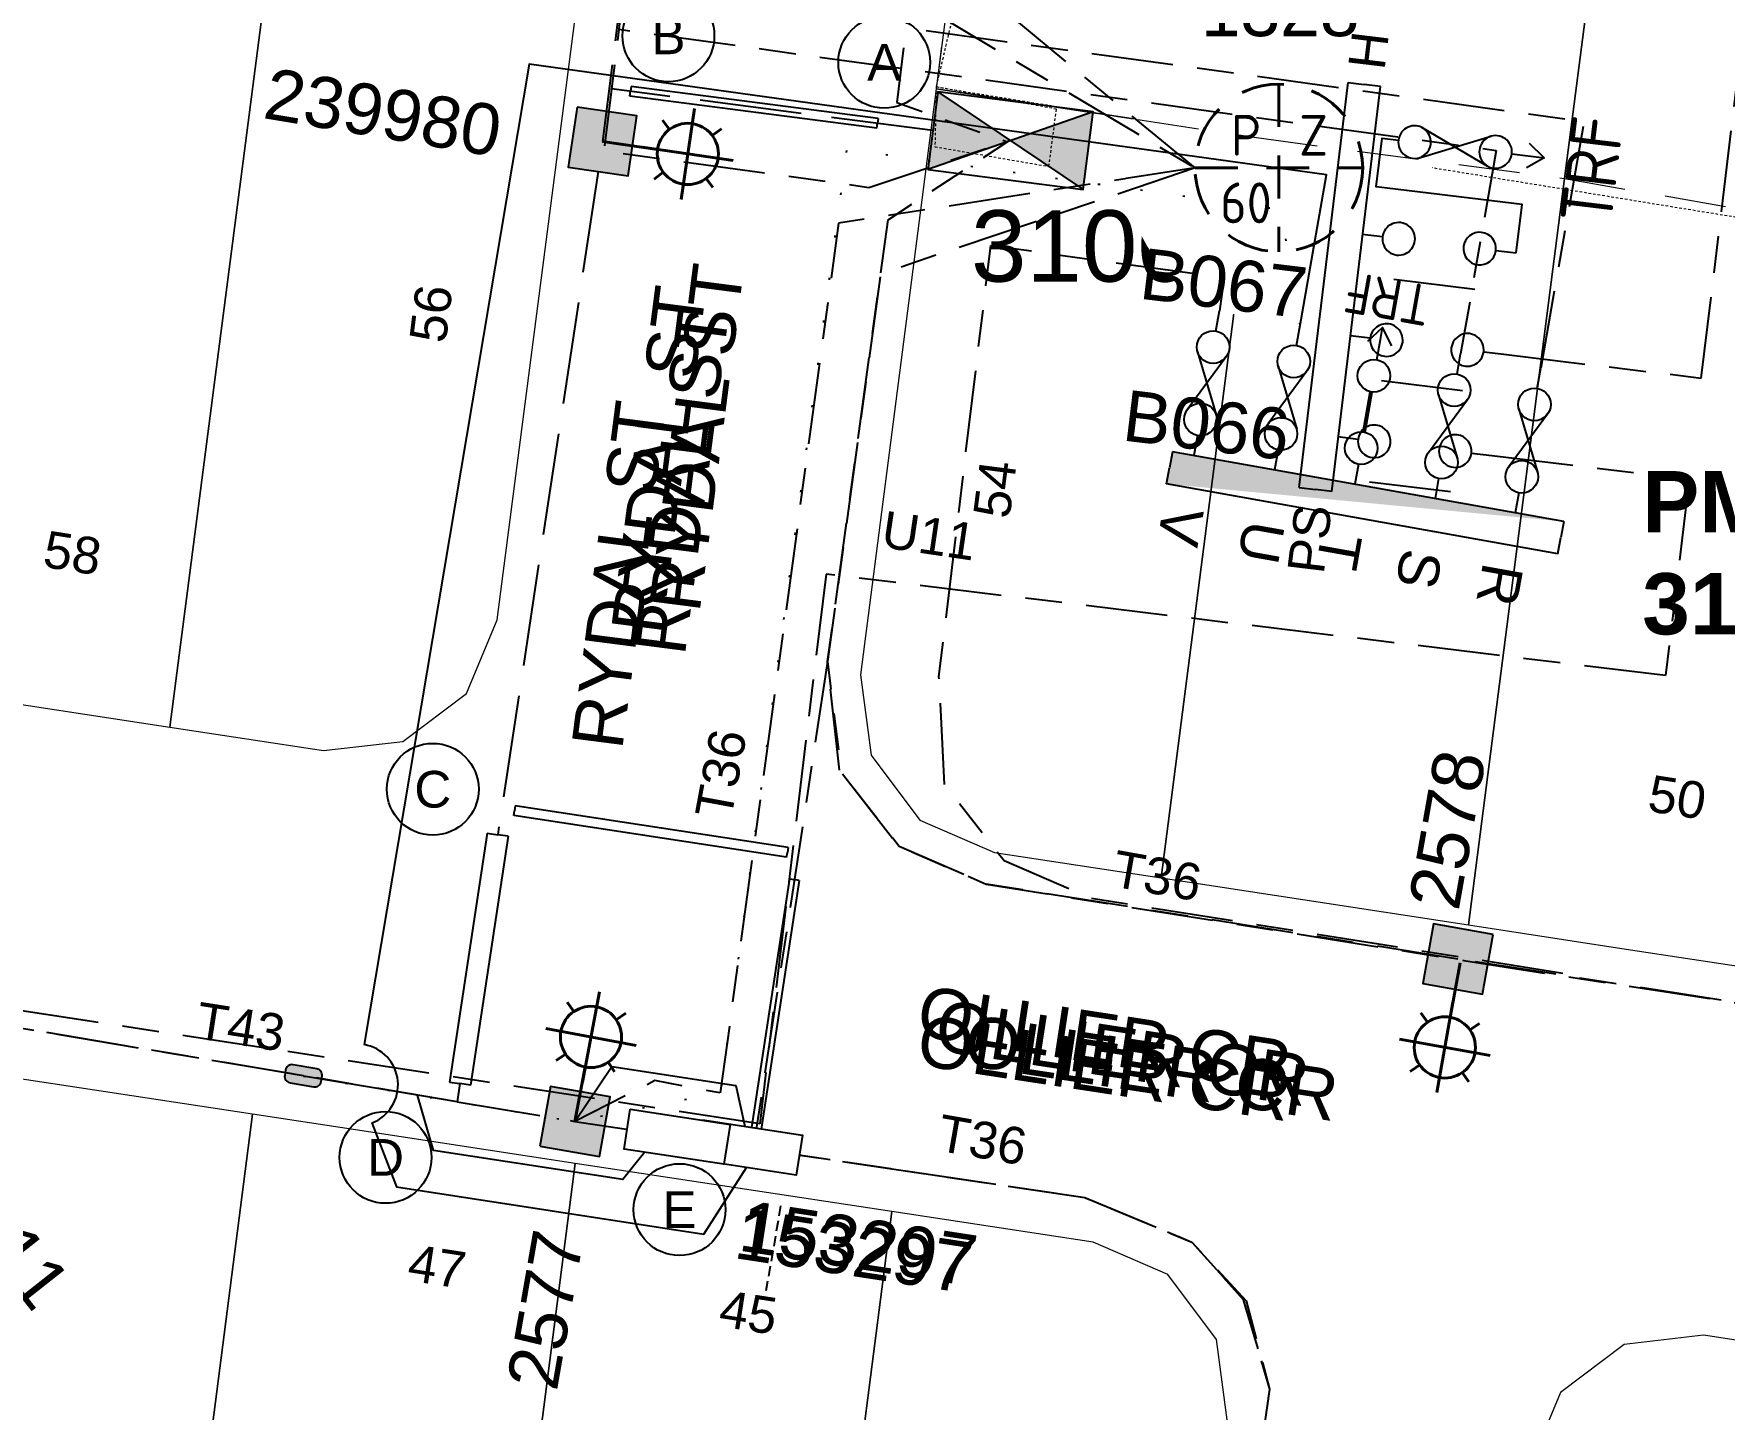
# Model space of a CAD drawing. Header units: metres. Extents: x -1 to 307109, y -2 to 6258593.
# Drawn here: x 306176.6 to 306259.4, y 6258289.7 to 6258357.2 of the extents above; entities that cross this region are included whole.
import ezdxf
from ezdxf.enums import TextEntityAlignment as Align

# ---------------------------------------------------------------- set-up
doc = ezdxf.new("R2010")
doc.units = ezdxf.units.M
for name, pattern in [('Cable Exist UG', [8.2, 4, -1.2, 1.8, -1.2]), ('Cable Remove', [2, 0, -2]), ('Dash', [5, 3, -2]), ('DASHED', [0.75, 0.5, -0.25]), ('HIDDEN', [0.375, 0.25, -0.125]), ('HIDDEN2', [0.1875, 0.125, -0.0625]), ('IE Trench LV', [6.5, 5, -1.5])]:
    doc.linetypes.add(name, pattern=pattern)
doc.layers.get('0').update_dxf_attribs({"color": 6})
for name, color, linetype, lineweight in [('Cadastre Easements_SP_EXT', 9, 'Continuous', 5), ('Cadastre Land Parcels_SP_EXT', 9, 'Continuous', 5), ('Cadastre Other Property_SP_EXT', 9, 'HIDDEN', 5)]:
    doc.layers.add(name, color=color, linetype=linetype, lineweight=lineweight)
for name, color, linetype in [('Duct_SP_NEW', 2, 'Continuous'), ('Equip_HV_EXT', 7, 'Continuous'), ('Equip_LV_NEW', 2, 'Continuous'), ('Equip_SL_EXT', 7, 'Continuous'), ('Equip_SP_SL_EXT', 7, 'Continuous'), ('Mains_HV_EXT', 7, 'Continuous'), ('Mains_LV_EXT', 7, 'Continuous'), ('Mains_LV_NEW_T84', 2, 'Continuous'), ('Mains_LV_NEW_T94', 2, 'Continuous'), ('Mains_SL_EXT', 7, 'Continuous'), ('Notes_HV_MISC', 7, 'Continuous'), ('Notes_LV_MISC', 7, 'Continuous'), ('Notes_SL_MISC', 7, 'Continuous'), ('Notes_SP_MISC', 7, 'Continuous'), ('Notes_SP_NEW', 2, 'Continuous'), ('Sub_HV_EXT', 7, 'Continuous'), ('Sub_LV_EXT', 7, 'Continuous'), ('Sub_LV_NEW', 2, 'Continuous'), ('Sub_SP_EXT', 7, 'Continuous'), ('SupportsUG_SP_LV_EXT', 7, 'Continuous'), ('SupportsUG_SP_LV_SL_EXT', 7, 'Continuous'), ('Trench_SP_NEW', 2, 'Continuous'), ('UG_Details_SP_MISC', 7, 'Continuous')]:
    doc.layers.add(name, color=color, linetype=linetype)
doc.layers.add('UNKNOWN_FEATURES', color=1, linetype='DASHED', plot=False)
doc.styles.add('ARIAL', font='arial.ttf', dxfattribs={"height": 2})
doc.styles.add('COLUMN_LABEL', font='arial.ttf')
doc.styles.add('iecARIAL', font='arial.ttf', dxfattribs={"height": 2})
doc.styles.add('iecISOCP', font='isocp.shx')
doc.styles.add('IESYMBOL1', font='isocp.shx')
doc.styles.add('POLE_LABEL', font='arial.ttf')
doc.styles.add('SLCP_LABEL', font='arial.ttf', dxfattribs={"height": 3.5})
doc.styles.get("Standard").update_dxf_attribs({"font": 'arial.ttf'})
doc.styles.add('SWG_LABEL', font='arial.ttf')
doc.styles.add('SWITCH_LABEL', font='arial.ttf', dxfattribs={"height": 2.5})
doc.linetypes.add('Cable New UG', pattern='A,7,-0.25,["x",Standard,S=2,R=0,X=0.2,Y=-0.8],-2.1', length=9.35)
doc.linetypes.add('Cable V', pattern='A,7.2,-0.45,["V",Standard,S=1.5,R=0,X=0,Y=-0.7],-1.8', length=9.45)

# ---------------------------------------------------------------- blocks, each defined once
blk = doc.blocks.new('SUB_PADMOUNT_EXT')
for points in [[(0, 0), (-3.84, 1.92), (-3.84, -1.92)], [(0, 0), (3.84, 1.92), (3.84, -1.92)]]:
    blk.add_hatch(color=256).paths.add_polyline_path(points)
for p, q in [((3.84, 1.92), (-3.84, -1.92)), ((-3.84, 1.92), (3.84, -1.92))]:
    blk.add_line(p, q)
blk.add_lwpolyline([(-3.84, -1.92), (3.84, -1.92), (3.84, 1.92), (-3.84, 1.92)], close=True)
for tag, height, flags, p in [('ASSET_NUM', 3.5, 8, (2, 2)), ('STREET_CODE', 0.2, 9, (1.5, 0)), ('OPERATING_VOLTAGE', 0.2, 9, (1.5, -0.6)), ('ORIENTATION', 0.2, 9, (1.5, -0.8)), ('CONSTRUCTED_VOLTAGE', 0.2, 9, (1.5, -0.2)), ('NO_PHASES', 0.2, 9, (1.5, -0.4)), ('OWNED_BY', 0.2, 9, (1.5, -1)), ('OPERATED_BY', 0.2, 9, (1.5, -1.2)), ('SECONDARY_VOLTAGE', 0.2, 9, (1.5, -1.6)), ('MAINTAINED_BY', 0.2, 9, (1.5, -1.4)), ('STATE', 0.2, 9, (1.5, -1.8)), ('SUBSTATION_TYPE', 0.2, 9, (1.5, -2.2)), ('USAGE', 0.2, 9, (1.5, -2.4)), ('PARENT', 0.2, 9, (1.5, -2)), ('STREETNAME', 0.2, 9, (1.5, -3)), ('SUBURB', 0.2, 9, (1.5, -3.2)), ('LEGEND', 0.2, 9, (1.5, -2.6)), ('LOCATION', 0.2, 9, (1.5, -2.8)), ('NOTES', 0.2, 9, (1.5, -3.4)), ('Z', 0.2, 1, (1.5, -3.6))]:
    blk.add_attdef(tag, text='', height=height, dxfattribs=dict(flags=flags)).set_placement(p, align=Align.MIDDLE_LEFT)
blk = doc.blocks.new('COLUMN_EXT')
blk.add_hatch(color=256).paths.add_polyline_path([(-1.485, 1.485), (-1.485, -1.485), (1.485, -1.485), (1.485, 1.485)])
blk.add_lwpolyline([(-1.485, -1.485), (1.485, -1.485), (1.485, 1.485), (-1.485, 1.485)], close=True)
for tag, height, style, flags, p in [('ASSET_NUM', 2.5, 'COLUMN_LABEL', 8, (2, 2)), ('STRUCTURE_PLANT_NUMBER', 0.2, 'POLE_LABEL', 9, (1.813, 0.031)), ('STREET_CODE', 0.2, 'COLUMN_LABEL', 9, (1.813, -0.2))]:
    blk.add_attdef(tag, text='', height=height, dxfattribs=dict(style=style, flags=flags)).set_placement(p, align=Align.MIDDLE_LEFT)
at = {"flags": 9}
for tag, p in [('OWNED_BY', (1.813, -0.6)), ('STATE', (1.813, -0.8)), ('COLUMN_TYPE', (1.813, -0.4)), ('STREETNAME', (1.813, -1.6)), ('USAGE', (1.813, -1)), ('LEGEND', (1.813, -1.2)), ('LOCATION', (1.813, -1.4)), ('SUBURB', (1.813, -1.8)), ('NOTES', (1.813, -2))]:
    blk.add_attdef(tag, text='', height=0.2, dxfattribs=at).set_placement(p, align=Align.MIDDLE_LEFT)
at = {"flags": 1}
blk.add_attdef('Z', (1.813, -2.351), '', height=0.2, dxfattribs=at)
blk = doc.blocks.new('PILLAR_EXT')
blk.add_hatch(color=256).paths.add_polyline_path([(-2.475, 0.99), (-2.475, -0.99), (2.475, -0.99), (2.475, 0.99)])
blk.add_lwpolyline([(-2.475, -0.99), (2.475, -0.99), (2.475, 0.99), (-2.475, 0.99)], close=True)
at = {"style": 'iecARIAL', "flags": 8}
blk.add_attdef('ASSET_NUM', (1.5, 3.5), '', height=2.5, dxfattribs=at)
for tag, p, flags in [('OWNED_BY', (0, -0.2), 9), ('STATE', (0, -0.4), 9), ('SUPPORT_TYPE', (0, -0.6), 9), ('USAGE', (0, -0.8), 9), ('LEGEND', (0, -1), 9), ('STREETNAME', (0, -1.8), 9), ('LOCATION', (0, -1.2), 9), ('NOTES', (0, -1.4), 9), ('PARENT', (0, -1.6), 9), ('SUBURB', (0, -2), 1)]:
    blk.add_attdef(tag, p, '', height=0.2, dxfattribs=dict(flags=flags))
blk = doc.blocks.new('SL_LANTERN_EXT')
at = {"lineweight": 40}
for p, q in [((0, 1.968), (0, 6.468)), ((-1.459, 5.676), (-1.061, 5.278)), ((1.458, 5.676), (1.06, 5.278)), ((-2.25, 4.218), (2.25, 4.218)), ((-1.459, 2.759), (-1.061, 3.157)), ((0, 0), (0, 2.721)), ((1.458, 2.759), (1.06, 3.157))]:
    blk.add_line(p, q, dxfattribs=at)
blk.add_circle((0, 4.218), 1.5, dxfattribs=at)
at = {"style": 'iecARIAL', "flags": 8}
blk.add_attdef('ASSET_NUM', (1.5, 1.5), '', height=2.5, dxfattribs=at)
for tag, p, height, flags in [('CONSTRUCTED_VOLTAGE', (0.981, -0.653), 0.2, 9), ('CONTROL_TYPE', (0.981, -0.853), 0.2, 9), ('LNUMBER', (2.181, -3.253), 2.5, 8), ('OPERATING_VOLTAGE', (0.981, -1.653), 0.2, 9), ('ORIENTATION', (0.981, -1.853), 0.2, 9), ('LANTERN_PURPOSE', (0.981, -1.053), 0.2, 9), ('LANTERN_TYPE', (0.981, -1.253), 0.2, 9), ('NO_PHASES', (0.981, -1.453), 0.2, 9), ('OWNED_BY', (0.981, -2.053), 0.2, 9), ('STATE', (0.981, -2.253), 0.2, 9), ('CEXIST', (0.981, -2.653), 0.2, 9), ('USAGE', (0.981, -2.453), 0.2, 9), ('CNEW', (0.981, -2.853), 0.2, 9), ('CNUMBER', (0.981, -3.053), 0.2, 9), ('CREMOVE', (0.981, -3.253), 0.2, 9), ('CREPLACE', (0.981, -3.453), 0.2, 9), ('LKINGHEIGHT', (0.981, -3.653), 0.2, 9), ('LBRACKET', (0.981, -3.853), 0.2, 9), ('LBRACKETVOCAB', (0.981, -4.053), 0.2, 9), ('LCATEGORY', (0.981, -4.253), 0.2, 9), ('LCHARGE1', (0.981, -4.453), 0.2, 9), ('LCHARGE1PERCENT', (0.981, -4.653), 0.2, 9), ('LCHARGE2', (0.981, -4.853), 0.2, 9), ('LCHARGE2PERCENT', (0.981, -5.053), 0.2, 9), ('LCHARGE3', (0.981, -5.253), 0.2, 9), ('LCHARGE3PERCENT', (0.981, -5.453), 0.2, 9), ('LEXIST', (0.981, -5.653), 0.2, 9), ('LLAMP', (0.981, -5.853), 0.2, 9), ('LLAMPVOCAB', (0.981, -6.053), 0.2, 9), ('LMAST', (0.981, -6.253), 0.2, 9), ('LMASTVOCAB', (0.981, -6.453), 0.2, 9), ('LNEW', (0.981, -6.653), 0.2, 9), ('LANTNUMBER', (0.981, -6.853), 0.2, 9), ('LOUTREACH', (0.981, -7.253), 0.2, 9), ('LOUTREACHVOCAB', (0.981, -7.453), 0.2, 9), ('LRATECODE', (0.981, -7.653), 0.2, 9), ('LREMOVE', (0.981, -7.853), 0.2, 9), ('LREPLACE', (0.981, -8.053), 0.2, 9), ('LTYPE', (0.981, -8.253), 0.2, 9), ('LTYPEVOCAB', (0.981, -8.453), 0.2, 9), ('STREETNAME', (0.981, -9.253), 0.2, 9), ('LEGEND', (0.981, -8.653), 0.2, 9), ('LOCATION', (0.981, -8.853), 0.2, 9), ('NOTES', (0.981, -9.053), 0.2, 9), ('SUBURB', (0.981, -9.453), 0.2, 1)]:
    blk.add_attdef(tag, p, '', height=height, dxfattribs=dict(flags=flags))
blk = doc.blocks.new('SLCP_ZELL_EXT')
blk.add_wipeout([(-0.236, 7.5), (-0.706, 7.47), (-1.174, 7.411), (-1.637, 7.323), (-2.093, 7.206), (-2.542, 7.06), (-2.98, 6.887), (-3.407, 6.686), (-3.82, 6.459), (-4.218, 6.206), (-4.599, 5.929), (-4.962, 5.629), (-5.306, 5.306), (-5.629, 4.962), (-5.929, 4.599), (-6.206, 4.218), (-6.459, 3.82), (-6.686, 3.407), (-6.887, 2.98), (-7.06, 2.542), (-7.206, 2.093), (-7.323, 1.637), (-7.411, 1.174), (-7.47, 0.706), (-7.5, 0.236), (-7.5, -0.236), (-7.47, -0.706), (-7.411, -1.174), (-7.323, -1.637), (-7.206, -2.093), (-7.06, -2.542), (-6.887, -2.98), (-6.686, -3.407), (-6.459, -3.82), (-6.206, -4.218), (-5.929, -4.599), (-5.629, -4.962), (-5.306, -5.306), (-4.962, -5.629), (-4.599, -5.929), (-4.218, -6.206), (-3.82, -6.459), (-3.407, -6.686), (-2.98, -6.887), (-2.542, -7.06), (-2.093, -7.206), (-1.637, -7.323), (-1.174, -7.411), (-0.706, -7.47), (-0.236, -7.5), (0.236, -7.5), (0.706, -7.47), (1.174, -7.411), (1.637, -7.323), (2.093, -7.206), (2.542, -7.06), (2.98, -6.887), (3.407, -6.686), (3.82, -6.459), (4.218, -6.206), (4.599, -5.929), (4.962, -5.629), (5.306, -5.306), (5.629, -4.962), (5.929, -4.599), (6.206, -4.218), (6.459, -3.82), (6.686, -3.407), (6.887, -2.98), (7.06, -2.542), (7.206, -2.093), (7.323, -1.637), (7.411, -1.174), (7.47, -0.706), (7.5, -0.236), (7.5, 0.236), (7.47, 0.706), (7.411, 1.174), (7.323, 1.637), (7.206, 2.093), (7.06, 2.542), (6.887, 2.98), (6.686, 3.407), (6.459, 3.82), (6.206, 4.218), (5.929, 4.599), (5.629, 4.962), (5.306, 5.306), (4.962, 5.629), (4.599, 5.929), (4.218, 6.206), (3.82, 6.459), (3.407, 6.686), (2.98, 6.887), (2.542, 7.06), (2.093, 7.206), (1.637, 7.323), (1.174, 7.411), (0.706, 7.47), (0.236, 7.5)])
at = {"linetype": 'Dash', "lineweight": 40, "ltscale": 0.7}
for p, q in [((0, 4.109), (0, -4.109)), ((-4.109, 0), (4.109, 0))]:
    blk.add_line(p, q, dxfattribs=at)
blk.add_circle((0, 0), 4.109, dxfattribs=at)
at = {"lineweight": 40, "style": 'IESYMBOL1'}
for s, p in [('P', (-1.604, 0)), ('Z', (1.702, 0)), ('60', (-1.612, -3.312))]:
    blk.add_text(s, height=2, dxfattribs=at).set_placement(p, align=Align.BOTTOM_CENTER)
at = {"style": 'SLCP_LABEL'}
for tag, height, flags, p in [('ASSET_NUM', 2.5, 8, (2, 2)), ('STREET_CODE', 0.2, 9, (0, -0.2))]:
    blk.add_attdef(tag, text='', height=height, dxfattribs=dict(at, flags=flags)).set_placement(p, align=Align.MIDDLE_LEFT)
at = {"flags": 1}
blk.add_attdef('Z', (0, 0), '', height=0.2, dxfattribs=at)
at = {"flags": 9}
for tag, p in [('CONSTRUCTED_VOLTAGE', (0, -0.4)), ('CONTROL_TYPE', (0, -0.6)), ('NO_PHASES', (0, -0.8)), ('OPERATING_VOLTAGE', (0, -1)), ('ORIENTATION', (0, -1.2)), ('OWNED_BY', (0, -1.4)), ('USAGE', (0, -1.6)), ('STATE', (0, -2)), ('LOCATION', (0, -1.8)), ('NOTES', (0, -2.2))]:
    blk.add_attdef(tag, text='', height=0.2, dxfattribs=at).set_placement(p, align=Align.MIDDLE_LEFT)
blk = doc.blocks.new('DUCT_INDICATOR')
blk.add_circle((0, 0), 2.25)
blk.add_attdef('CODE', text='', height=1.8).set_placement((0, 0), align=Align.MIDDLE_CENTER)
at = {"flags": 1}
blk.add_attdef('Z', (0, 0), '', height=0.2, dxfattribs=at)
blk = doc.blocks.new('PILLAR_NEW')
for tag, height, flags, p in [('ASSET_NUM', 2.5, 8, (2, 4)), ('STREET_CODE', 0.2, 9, (1.5, 2)), ('OWNED_BY', 0.2, 9, (1.5, 1.8)), ('OPERATED_BY', 0.2, 9, (1.5, 1.6))]:
    blk.add_attdef(tag, text='', height=height, dxfattribs=dict(flags=flags)).set_placement(p, align=Align.MIDDLE_LEFT)
blk.add_wipeout([(-2.475, 0.99), (2.475, 0.99), (2.475, -0.99), (-2.475, -0.99)])
at = {"lineweight": -3}
blk.add_lwpolyline([(-2.475, 0.99), (2.475, 0.99), (2.475, -0.99), (-2.475, -0.99)], close=True, dxfattribs=at)
for tag, flags, p in [('STATE', 9, (1.5, 1.2)), ('SUPPORT_TYPE', 9, (1.5, 1)), ('USAGE', 9, (1.5, 0.8)), ('MAINTAINED_BY', 9, (1.5, 1.4)), ('SUBURB', 9, (1.5, 0.2)), ('STREETNAME', 9, (1.5, 0)), ('LEGEND', 9, (1.5, 0.6)), ('PARENT', 9, (1.5, 0.4)), ('Z', 1, (1.5, -0.6)), ('LOCATION', 9, (1.5, -0.2)), ('NOTES', 9, (1.5, -0.4))]:
    blk.add_attdef(tag, text='', height=0.2, dxfattribs=dict(flags=flags)).set_placement(p, align=Align.MIDDLE_LEFT)
blk = doc.blocks.new('LV_STJ_NEW')
blk.add_hatch(color=256).paths.add_polyline_path([(0.906, 0.131, 0.414214), (0.586, 0.451), (-0.586, 0.451, 0.414214), (-0.906, 0.131), (-0.906, -0.131, 0.414214), (-0.586, -0.451), (0.586, -0.451, 0.414214), (0.906, -0.131)])
blk.add_lwpolyline([(-0.906, 0.131), (-0.906, -0.131, 0.414214), (-0.586, -0.451), (0.586, -0.451, 0.414214), (0.906, -0.131), (0.906, 0.131, 0.414214), (0.586, 0.451), (-0.586, 0.451, 0.414214)], format="xyb", close=True)
for tag, flags, p in [('ORIENTATION', 9, (1.5, 0)), ('STATE', 9, (1.5, -0.8)), ('USAGE', 9, (1.5, -0.2)), ('LEGEND', 9, (1.5, -0.4)), ('NOTES', 9, (1.5, -0.6)), ('OWNED_BY', 9, (1.5, -1)), ('OPERATED_BY', 9, (1.5, -1.2)), ('OPERATING_VOLTAGE', 9, (1.5, -1.6)), ('MAINTAINED_BY', 9, (1.5, -1.4)), ('TYPE', 9, (1.5, -2.2)), ('Z', 1, (1.5, -2.4)), ('CONSTRUCTED_VOLTAGE', 9, (1.5, -1.8)), ('NUMBER_OF_PHASES', 9, (1.5, -2))]:
    blk.add_attdef(tag, text='', height=0.2, dxfattribs=dict(flags=flags)).set_placement(p, align=Align.MIDDLE_LEFT)
blk = doc.blocks.new('TX_LINK_NEW')
h = blk.add_hatch(color=256)
edge = h.paths.add_edge_path()
edge.add_line((2.598, 0.05), (4.601, 0.05))
edge.add_arc((5.4, 0.011), 0.8, 177.23529, 184.40267)
edge.add_line((4.602, -0.05), (2.598, -0.05))
edge.add_arc((1.8, 0), 0.8, 356.41668, 363.58332)
blk.add_line((7.2, 0.013), (7.798, 0.013))
for points in [[(1, 0), (0, 0)], [(2.598, 0.05), (4.601, 0.05)], [(6.2, 0.013), (7.2, 0.013)], [(6.998, -0.587), (7.798, 0.013), (6.998, 0.613)], [(2.598, -0.05), (4.602, -0.05)]]:
    blk.add_lwpolyline(points)
for centre in [(1.8, 0), (5.4, 0.011)]:
    blk.add_circle(centre, 0.8)
for centre, start, end in [((1.8, 0), 356.41668, 3.58332), ((5.4, 0.011), 177.23529, 184.40267)]:
    blk.add_arc(centre, 0.8, start, end)
at = {"style": 'IESYMBOL1'}
blk.add_text('TRF', height=2, rotation=90, dxfattribs=at).set_placement((9.238, 0.013), align=Align.MIDDLE_CENTER)
at = {"flags": 1}
blk.add_attdef('Z', (0, 0), '', height=0.2, dxfattribs=at)
at = {"layer": 'Sub_LV_EXT', "flags": 1}
for tag, p in [('ORIENTATION', (2.14, -1.527)), ('USAGE', (2.14, -1.142)), ('NOTES', (2.14, -3.066))]:
    blk.add_attdef(tag, p, '', height=0.2, dxfattribs=at)
blk = doc.blocks.new('LV_UG_DFUSE_CLOSED_NEW')
for points in [[(1, 0), (0, 0)], [(5.04, 0.726), (2.156, -0.717)], [(5.049, -0.707), (2.156, 0.717)], [(6.2, 0.013), (7.2, 0.013)]]:
    blk.add_lwpolyline(points)
for centre in [(1.8, 0), (5.4, 0.011)]:
    blk.add_circle(centre, 0.8)
for tag, flags, p in [('ACTUAL_STATUS', 9, (1.5, 0)), ('OPERATED_BY', 9, (1.5, -0.6)), ('CONSTRUCTED_VOLTAGE', 9, (1.5, -0.2)), ('NO_PHASES', 9, (1.5, -0.4)), ('MAINTAINED_BY', 9, (1.5, -0.8)), ('OWNED_BY', 9, (1.5, -1)), ('OPERATING_VOLTAGE', 9, (1.5, -1.2)), ('ORIENTATION', 9, (1.5, -1.4)), ('STATE', 9, (1.5, -1.6)), ('Z', 1, (1.5, -2.4)), ('SWITCH_TYPE', 9, (1.5, -1.8)), ('USAGE', 9, (1.5, -2)), ('NOTES', 9, (1.5, -2.2))]:
    blk.add_attdef(tag, text='', height=0.2, dxfattribs=dict(flags=flags)).set_placement(p, align=Align.MIDDLE_LEFT)
blk = doc.blocks.new('*U154')
at = {"layer": 'Sub_LV_NEW'}
for p, q in [((-1.6, 0), (-1.6, 19.483)), ((-1.6, 19.483), (-0.8, 19.483)), ((0, 19.483), (-0.8, 19.483)), ((0, 0), (0, 19.483)), ((-1.6, 0), (-0.8, 0)), ((0, 0), (-0.8, 0))]:
    blk.add_line(p, q, dxfattribs=at)
blk = doc.blocks.new('SWG_HOLEC_SU_EXT')
blk.add_line((1.8, -2), (5.8, -2))
for points in [[(1, 0), (0, 0)], [(6.6, 0), (7.6, 0)]]:
    blk.add_lwpolyline(points)
for points in [[(1.8, -0.8, 1), (1.8, 0.8, 1)], [(5.8, -0.8, 1), (5.8, 0.8, 1)]]:
    blk.add_lwpolyline(points, format="xyb", close=True)
at = {"style": 'SWITCH_LABEL', "flags": 8}
blk.add_attdef('ASSET_NUM', text='', height=2.5, rotation=179.95437, dxfattribs=at).set_placement((-2.4, 0), align=Align.MIDDLE_LEFT)
at = {"flags": 1}
blk.add_attdef('Z', (0, 0), '', height=0.2, dxfattribs=at)
at = {"flags": 9}
for tag, p in [('ACTUAL_STATUS', (0, -0.4)), ('CONSTRUCTED_VOLTAGE', (0, -0.6)), ('NO_PHASES', (0, -0.8)), ('OPERATING_VOLTAGE', (0, -1)), ('ORIENTATION', (0, -1.2)), ('OWNED_BY', (0, -1.4)), ('PARENT', (0, -1.6)), ('STATE', (0, -1.8)), ('SWITCH_TYPE', (0, -2)), ('USAGE', (0, -2.2)), ('LOCATION', (0, -2.4)), ('STREETNAME', (0, -2.6)), ('SUBURB', (0, -2.8)), ('NOTES', (0, -3))]:
    blk.add_attdef(tag, text='', height=0.2, dxfattribs=at).set_placement(p, align=Align.MIDDLE_LEFT)
at = {"style": 'SWITCH_LABEL', "flags": 9}
blk.add_attdef('STREET_CODE', text='', height=0.2, dxfattribs=at).set_placement((0, -0.2), align=Align.MIDDLE_LEFT)
blk = doc.blocks.new('SWG_HOLEC_SFU_EXT')
for p, q in [((2.235, 4.026), (5.694, 5.537)), ((2.249, 5.562), (5.694, 4.064)), ((1.8, -2), (5.8, -2))]:
    blk.add_line(p, q)
for points in [[(2.006, 4, 1), (2.006, 5.6, 1)], [(6.006, 4, 1), (6.006, 5.6, 1)], [(1.8, -0.8, 1), (1.8, 0.8, 1)], [(5.8, -0.8, 1), (5.8, 0.8, 1)]]:
    blk.add_lwpolyline(points, format="xyb", close=True)
for points in [[(8.403, 4.8), (7.603, 5.4)], [(7.6, 0), (7.6, 2.4), (0.406, 2.4), (0.406, 4.8), (1.206, 4.8)], [(6.806, 4.802), (8.403, 4.8), (7.603, 4.2)], [(1, 0), (0, 0)], [(6.6, 0), (7.6, 0)]]:
    blk.add_lwpolyline(points)
at = {"style": 'iecARIAL', "flags": 8}
blk.add_attdef('ASSET_NUM', text='', height=2.5, rotation=179.95437, dxfattribs=at).set_placement((-3, 1), align=Align.MIDDLE_LEFT)
at = {"flags": 9}
for tag, p in [('ACTUAL_STATUS', (0, 0)), ('OPERATING_VOLTAGE', (0, -0.8)), ('CONSTRUCTED_VOLTAGE', (0, -0.4)), ('NO_PHASES', (0, -0.6)), ('ORIENTATION', (0, -1)), ('OWNED_BY', (0, -1.2)), ('STATE', (0, -1.6)), ('PARENT', (0, -1.4)), ('SWITCH_TYPE', (0, -1.8)), ('STREETNAME', (0, -2.4)), ('USAGE', (0, -2)), ('LOCATION', (0, -2.2)), ('SUBURB', (0, -2.6)), ('NOTES', (0, -2.8))]:
    blk.add_attdef(tag, text='', height=0.2, dxfattribs=at).set_placement(p, align=Align.MIDDLE_LEFT)
at = {"flags": 1}
blk.add_attdef('Z', (0, 0), '', height=0.2, dxfattribs=at)

msp = doc.modelspace()

# ---------------------------------------------------------------- hatches: boundary and pattern name
at = {"layer": 'Equip_LV_NEW'}
msp.add_hatch(color=256, dxfattribs=at).paths.add_polyline_path([(306232.156, 6258335.098), (306251.583, 6258333.256), (306232.403, 6258336.679)])

# ---------------------------------------------------------------- linework, layer by layer
at = {"layer": 'Cadastre Land Parcels_SP_EXT', "linetype": 'Continuous'}
for points in [[(306277.411, 6258371.334), (306268.745, 6258370.568), (306259.68, 6258369.766), (306259.103, 6258369.714), (306254.101, 6258369.272), (306251.626, 6258350.066), (306246.912, 6258313.485), (306254.652, 6258312.301), (306261.978, 6258311.182), (306266.654, 6258347.468), (306274.187, 6258346.317), (306277.411, 6258371.334)], [(306251.626, 6258350.066), (306254.101, 6258369.272), (306222.37, 6258366.464), (306220.825, 6258354.473), (306236.523, 6258352.074), (306231.847, 6258315.787), (306246.912, 6258313.485), (306251.626, 6258350.066)], [(306194.678, 6258322.476), (306197.802, 6258324.828), (306199.306, 6258328.439), (306203.028, 6258357.173), (306204.018, 6258364.819), (306188.479, 6258363.442), (306188.084, 6258360.394), (306183.258, 6258323.184), (306190.792, 6258322.032), (306194.678, 6258322.476)], [(306188.084, 6258360.394), (306188.479, 6258363.442), (306176.672, 6258362.395), (306172.938, 6258362.064), (306168.19, 6258325.488), (306183.258, 6258323.184), (306188.084, 6258360.394)], [(306236.523, 6258352.074), (306220.825, 6258354.473), (306217.121, 6258325.746), (306217.636, 6258321.799), (306220.03, 6258318.62), (306223.681, 6258317.035), (306231.847, 6258315.787), (306236.523, 6258352.074)], [(306187.311, 6258304.2), (306174.958, 6258306.082), (306171.074, 6258305.635), (306167.951, 6258303.281), (306166.451, 6258299.67), (306164.121, 6258281.529), (306183.164, 6258271.933), (306187.311, 6258304.2)], [(306203.129, 6258301.791), (306192.367, 6258303.43), (306187.311, 6258304.2), (306183.164, 6258271.933), (306198.315, 6258264.3), (306203.129, 6258301.791)], [(306214.217, 6258264.929), (306218.645, 6258299.427), (306203.129, 6258301.791), (306198.315, 6258264.3), (306214.217, 6258264.929)], [(306232.058, 6258265.634), (306235.085, 6258289.215), (306234.569, 6258293.162), (306232.173, 6258296.339), (306228.521, 6258297.923), (306218.645, 6258299.427), (306214.217, 6258264.929), (306232.058, 6258265.634)], [(306269.313, 6258291.709), (306258.427, 6258293.366), (306254.542, 6258292.919), (306251.421, 6258290.567), (306249.922, 6258286.955), (306246.828, 6258262.883), (306265.544, 6258262.395), (306269.313, 6258291.709)]]:
    msp.add_lwpolyline(points, close=True, dxfattribs=at)
at = {"layer": 'Cadastre Other Property_SP_EXT', "linetype": 'HIDDEN2'}
for points in [[(306223.619, 6258366.529), (306220.824, 6258354.564), (306386.964, 6258327.529), (306387.069, 6258328.248), (306392.723, 6258360.894), (306305.143, 6258373.661), (306223.619, 6258366.529)], [(306220.824, 6258354.564), (306220.766, 6258351.629), (306226.353, 6258350.663), (306226.719, 6258353.471), (306220.824, 6258354.564)]]:
    msp.add_lwpolyline(points, close=True, dxfattribs=at)
at = {"layer": 'Duct_SP_NEW'}
for p, q in [((306198.822, 6258317.982), (306196.973, 6258305.781)), ((306199.85, 6258317.826), (306198.001, 6258305.625)), ((306198.822, 6258317.982), (306199.336, 6258317.904)), ((306199.85, 6258317.826), (306199.336, 6258317.904)), ((306196.973, 6258305.781), (306197.487, 6258305.703)), ((306198.001, 6258305.625), (306197.487, 6258305.703))]:
    msp.add_line(p, q, dxfattribs=at)
at = {"layer": 'Mains_HV_EXT', "linetype": 'Cable Exist UG'}
msp.add_lwpolyline([(306248.056, 6258336.493), (306257.73, 6258335.326), (306256.57, 6258325.712), (306215.427, 6258330.673), (306212.179, 6258303.737), (306097.469, 6258321.269), (306093.352, 6258321.525), (306089.631, 6258320.729), (306087.309, 6258319.548), (306085.322, 6258317.928), (306083.219, 6258315.01), (306082.213, 6258312.381), (306081.64, 6258308.075), (306081.011, 6258302.046), (306067.173, 6258195.938), (306058.403, 6258197.338)], dxfattribs=at)
at = {"layer": 'Mains_LV_EXT', "linetype": 'Cable Exist UG', "flags": 128}
for points in [[(306291.702, 6258304.754), (306246.399, 6258311.808)], [(306189.812, 6258306.086), (306175.604, 6258308.477), (306175.604, 6258308.477), (306174.903, 6258308.602), (306170.729, 6258308.087), (306168.859, 6258306.6)], [(306211.676, 6258302.571), (306228.109, 6258300.12), (306233.359, 6258297.937), (306235.871, 6258295.125), (306237.171, 6258290.724), (306234.959, 6258275.838), (306246.428, 6258273.7)]]:
    msp.add_lwpolyline(points, dxfattribs=at)
at = {"layer": 'Mains_LV_EXT', "linetype": 'Cable Remove', "flags": 128}
msp.add_lwpolyline([(306189.812, 6258306.065), (306203.122, 6258303.847)], dxfattribs=at)
at = {"layer": 'Mains_LV_NEW_T84', "color": 2, "linetype": 'Cable New UG', "flags": 128}
for points in [[(306209.232, 6258302.961), (306207.249, 6258303.231), (306205.475, 6258301.004), (306196.187, 6258302.43), (306195.409, 6258305.132), (306189.812, 6258306.065)], [(306193.168, 6258303.775), (306194.372, 6258300.639), (306209.445, 6258298.325), (306211.525, 6258301.593)]]:
    msp.add_lwpolyline(points, dxfattribs=at)
at = {"layer": 'Mains_LV_NEW_T84', "color": 2, "linetype": 'Cable New UG'}
msp.add_arc((306192.452, 6258305.642), 2, 290.99565, 80.44769, dxfattribs=at)
at = {"layer": 'Mains_LV_NEW_T94', "color": 2, "linetype": 'Cable V', "flags": 128}
msp.add_lwpolyline([(306203.12, 6258303.847), (306204.936, 6258306.541), (306211.015, 6258305.618), (306211.676, 6258302.571)], dxfattribs=at)
at = {"layer": 'Mains_SL_EXT', "linetype": 'Cable Exist UG', "flags": 128}
for points in [[(306211.094, 6258404.452), (306204.478, 6258351.885)], [(306246.691, 6258311.738), (306291.881, 6258304.727)], [(306203.122, 6258303.847), (306228.109, 6258300.12), (306233.359, 6258297.937), (306236.014, 6258295.058), (306237.171, 6258290.724), (306234.959, 6258275.838), (306246.428, 6258273.7)]]:
    msp.add_lwpolyline(points, dxfattribs=at)
at = {"layer": 'Notes_SP_MISC', "linetype": 'Cable Exist UG', "flags": 128}
for points in [[(306211.102, 6258404.476), (306210.608, 6258400.857), (306204.538, 6258351.433), (306217.533, 6258349.637), (306224.388, 6258351.926)], [(306215.502, 6258326.398), (306215.502, 6258326.398), (306211.868, 6258302.542)], [(306291.702, 6258304.754), (306246.399, 6258311.808)], [(306197.353, 6258304.818), (306175.604, 6258308.477), (306175.604, 6258308.477), (306174.903, 6258308.602), (306170.729, 6258308.087), (306168.859, 6258306.6)], [(306208.126, 6258303.1), (306228.109, 6258300.12), (306233.359, 6258297.937), (306235.871, 6258295.125), (306237.171, 6258290.724), (306234.959, 6258275.838), (306246.428, 6258273.7)]]:
    msp.add_lwpolyline(points, dxfattribs=at)
at = {"layer": 'Sub_HV_EXT'}
for p in [(306238.623, 6258334.92), (306240.211, 6258334.729)]:
    msp.add_line(p, (306239.417, 6258334.825), dxfattribs=at)
at = {"layer": 'Trench_SP_NEW', "linetype": 'IE Trench LV', "flags": 128}
for points in [[(306220.657, 6258352.427), (306204.911, 6258354.467)], [(306204.264, 6258350.416), (306199.336, 6258317.904)], [(306197.487, 6258305.703), (306197.353, 6258304.818), (306203.114, 6258303.848)], [(306203.122, 6258303.847), (306208.126, 6258303.1)]]:
    msp.add_lwpolyline(points, dxfattribs=at)
at = {"layer": 'UG_Details_SP_MISC'}
for p, q in [((306205.869, 6258354.585), (306205.839, 6258354.347)), ((306217.978, 6258353.016), (306205.869, 6258354.585)), ((306205.808, 6258354.109), (306205.839, 6258354.347)), ((306217.916, 6258352.54), (306205.808, 6258354.109)), ((306217.978, 6258353.016), (306217.947, 6258352.778)), ((306217.916, 6258352.54), (306217.947, 6258352.778)), ((306200.12, 6258318.84), (306200.156, 6258319.077)), ((306200.192, 6258319.314), (306200.156, 6258319.077)), ((306213.569, 6258317.277), (306200.192, 6258319.314)), ((306213.496, 6258316.802), (306200.12, 6258318.84)), ((306213.569, 6258317.277), (306213.532, 6258317.04)), ((306213.496, 6258316.802), (306213.532, 6258317.04)), ((306213.635, 6258315.737), (306211.746, 6258303.332)), ((306214.11, 6258315.665), (306212.22, 6258303.26)), ((306213.635, 6258315.737), (306213.873, 6258315.701)), ((306214.11, 6258315.665), (306213.873, 6258315.701)), ((306211.746, 6258303.332), (306211.983, 6258303.296)), ((306212.22, 6258303.26), (306211.983, 6258303.296))]:
    msp.add_line(p, q, dxfattribs=at)
at = {"layer": 'UNKNOWN_FEATURES'}
msp.add_lwpolyline([(306213.204, 6258299.71), (306212.482, 6258295.544)], dxfattribs=at)

# ---------------------------------------------------------------- block references
at = {"layer": 'Equip_LV_NEW', "linetype": 'Cable New UG', "rotation": 79.88120250377081}
for name, p in [('LV_UG_DFUSE_CLOSED_NEW', (306245.277, 6258334.381)), ('LV_UG_DFUSE_CLOSED_NEW', (306249.209, 6258333.679)), ('*U154', (306251.583, 6258333.256))]:
    msp.add_blockref(name, p, dxfattribs=at)
at = {"layer": 'Equip_LV_NEW', "rotation": 350.4476853067669}
msp.add_blockref('LV_STJ_NEW', (306189.812, 6258306.086), dxfattribs=at)
at = {"layer": 'Equip_SP_SL_EXT'}
for p, rotation in [((306204.478, 6258351.885), 261.7039718213109), ((306246.501, 6258311.629), 169.8284870029954), ((306203.122, 6258303.847), 349.2947626819352)]:
    msp.add_blockref('SL_LANTERN_EXT', p, dxfattribs=dict(at, rotation=rotation))
at = {"layer": 'Notes_SP_NEW', "linetype": 'IE Trench LV'}
for p, values in [((306207.702, 6258357.064), {'CODE': 'B'}), ((306218.281, 6258355.766), {'CODE': 'A'}), ((306196.154, 6258320.132), {'CODE': 'C'}), ((306193.838, 6258302.086), {'CODE': 'D'}), ((306208.248, 6258299.525), {'CODE': 'E'})]:
    msp.add_blockref('DUCT_INDICATOR', p, dxfattribs=at).add_auto_attribs(values)
at = {"layer": 'Sub_HV_EXT', "linetype": 'Cable New UG', "rotation": 353.1246180568423}
msp.add_blockref('SWG_HOLEC_SU_EXT', (306240.511, 6258337.402), dxfattribs=at)
at = {"layer": 'Sub_SP_EXT'}
ref = msp.add_blockref('SUB_PADMOUNT_EXT', (306224.464, 6258351.926), dxfattribs=dict(at, rotation=352.6535294643342))
ref.add_attrib('ASSET_NUM', '3100', dxfattribs={"layer": '0', "height": 3.5}).set_placement((306222.531, 6258343.965), align=Align.BOTTOM_LEFT)
at = {"layer": 'SupportsUG_SP_LV_EXT'}
ref = msp.add_blockref('PILLAR_EXT', (306168.859, 6258306.6), dxfattribs=dict(at, rotation=37.37237723835074))
ref.add_attrib('ASSET_NUM', '108311', dxfattribs={"layer": '0', "height": 2.5, "rotation": 308.28581, "style": 'iecARIAL'}).set_placement((306170.359, 6258304.335), align=Align.MIDDLE_LEFT)
at = {"layer": 'SupportsUG_SP_LV_SL_EXT'}
ref = msp.add_blockref('COLUMN_EXT', (306204.478, 6258351.885), dxfattribs=dict(at, rotation=261.7039718213109))
ref.add_attrib('ASSET_NUM', '239980', dxfattribs={"layer": '0', "height": 2.5, "rotation": 350.53239, "style": 'COLUMN_LABEL'}).set_placement((306199.672, 6258353.593), align=Align.TOP_RIGHT)
ref = msp.add_blockref('COLUMN_EXT', (306246.399, 6258311.808), dxfattribs=dict(at, rotation=169.8284869981109))
ref.add_attrib('ASSET_NUM', '2578', dxfattribs={"layer": '0', "height": 2.5, "rotation": 79.93756, "style": 'COLUMN_LABEL'}).set_placement((306243.963, 6258314.554), align=Align.TOP_LEFT)
ref = msp.add_blockref('COLUMN_EXT', (306203.122, 6258303.847), dxfattribs=dict(at, rotation=350.0255869152248))
ref.add_attrib('ASSET_NUM', '2577', dxfattribs={"layer": '0', "height": 2.5, "rotation": 80.06181, "style": 'COLUMN_LABEL'}).set_placement((306201.106, 6258298.658), align=Align.TOP_RIGHT)

# ---------------------------------------------------------------- texts
at = {"layer": 'Cadastre Land Parcels_SP_EXT'}
for s, rotation, p in [('56', 82.85656, (306196.782, 6258341.95)), ('54', 82.65234, (306224.415, 6258333.343)), ('58', 351.12671, (306176.977, 6258331.045)), ('50', 351.15921, (306255.632, 6258319.068)), ('47', 351.19376, (306194.848, 6258296.065)), ('45', 351.1427, (306210.108, 6258293.819))]:
    msp.add_text(s, height=1.8, rotation=rotation, dxfattribs=at).set_placement(p)
at = {"layer": 'Equip_HV_EXT', "lineweight": 0, "style": 'iecISOCP'}
msp.add_text('TRF', height=2.5, rotation=83.12462, dxfattribs=at).set_placement((306251.731, 6258350.652), align=Align.TOP_CENTER)
at = {"layer": 'Equip_LV_NEW', "char_height": 2, "width": 1.13185, "attachment_point": 1, "rotation": 259.8812, "style": 'iecARIAL'}
for s, insert in [('V', (306233.948, 6258333.753)), ('U', (306237.92, 6258333.052)), ('T', (306241.708, 6258332.454)), ('S', (306245.64, 6258331.667)), ('R', (306249.612, 6258330.965))]:
    msp.add_mtext(s, dxfattribs=dict(at, insert=insert))
at = {"layer": 'Mains_HV_EXT'}
msp.add_text('U11', height=1.8, rotation=351.65483, dxfattribs=at).set_placement((306218.068, 6258332.008))
at = {"layer": 'Mains_LV_EXT'}
for s, rotation, p in [('T36', 79.5442, (306210.768, 6258318.602)), ('T36', 349.96946, (306229.368, 6258315.385)), ('T43', 351.15061, (306184.461, 6258307.935)), ('T36', 350.07383, (306220.807, 6258302.435))]:
    msp.add_text(s, height=1.8, rotation=rotation, dxfattribs=at).set_placement(p)
at = {"layer": 'Notes_HV_MISC', "color": 2}
for s, rotation, p in [('RYDAL ST', 82.65353, (306208.504, 6258326.631)), ('OLLIER CR', 351.30921, (306220.662, 6258307.366))]:
    msp.add_text(s, height=2.5, rotation=rotation, dxfattribs=at).set_placement(p)
at = {"layer": 'Notes_LV_MISC', "color": 2}
for s, rotation, p in [('RYDAL ST', 82.65353, (306207.37, 6258327.661)), ('OLLIER CR', 351.30921, (306219.782, 6258306.639))]:
    msp.add_text(s, height=2.5, rotation=rotation, dxfattribs=at).set_placement(p)
at = {"layer": 'Notes_LV_MISC', "insert": (306255.433, 6258335.728), "char_height": 3, "width": 18.71192, "attachment_point": 1, "style": 'iecARIAL'}
msp.add_mtext('{\\fArial|b1|i0|c0|p34;PM SUB 3100}', dxfattribs=at)
at = {"layer": 'Notes_SL_MISC', "color": 2}
for s, rotation, p in [('RYDAL ST', 82.65353, (306205.431, 6258322.019)), ('OLLIER CR', 351.30921, (306219.782, 6258308.057))]:
    msp.add_text(s, height=2.5, rotation=rotation, dxfattribs=at).set_placement(p)
at = {"layer": 'Notes_SP_MISC', "color": 2}
for s, rotation, p in [('RYDAL ST', 82.65353, (306209.226, 6258328.743)), ('OLLIER CR', 351.30921, (306222.082, 6258306.639))]:
    msp.add_text(s, height=2.5, rotation=rotation, dxfattribs=at).set_placement(p)
at = {"layer": 'Sub_HV_EXT', "style": 'SWG_LABEL', "flags": 8}
msp.add_attdef('B066', text='XXXXX', height=2.5, rotation=353.07899, dxfattribs=at).set_placement((306238.128, 6258337.498), align=Align.MIDDLE_RIGHT)
at = {"layer": 'Sub_HV_EXT', "style": 'ARIAL'}
msp.add_attdef('PS', text='PS', height=1.8, rotation=83.12462, dxfattribs=at).set_placement((306239.327, 6258334.073), align=Align.MIDDLE_RIGHT)

# ---------------------------------------------------------------- next in the draw order: block references
at = {"layer": 'Equip_SL_EXT'}
ref = msp.add_blockref('SLCP_ZELL_EXT', (306237.621, 6258350.589), dxfattribs=at)
ref.add_attrib('ASSET_NUM', '1328', dxfattribs={"layer": '0', "height": 2.5, "style": 'SLCP_LABEL'}).set_placement((306241.571, 6258359.548), align=Align.TOP_RIGHT)

# ---------------------------------------------------------------- next in the draw order: linework, layer by layer
at = {"layer": 'Cadastre Easements_SP_EXT', "linetype": 'Dash'}
msp.add_lwpolyline([(306306.711, 6258372.182), (306302.612, 6258372.807), (306300.677, 6258373.103), (306277.179, 6258376.694), (306276.7, 6258376.767), (306260.887, 6258379.184), (306260.838, 6258379.19), (306224.709, 6258384.715), (306222.37, 6258366.464), (306220.825, 6258354.473), (306236.523, 6258352.074), (306251.626, 6258350.066), (306266.654, 6258347.467), (306274.187, 6258346.317), (306278.856, 6258345.603), (306281.719, 6258345.165), (306296.771, 6258342.77), (306311.847, 6258340.56)], dxfattribs=at)
at = {"layer": 'Mains_HV_EXT', "linetype": 'Cable Exist UG'}
msp.add_lwpolyline([(306248.655, 6258341.457), (306258.328, 6258340.29), (306260.641, 6258359.468), (306207.305, 6258365.9), (306220.337, 6258465.203)], dxfattribs=at)
at = {"layer": 'Mains_LV_EXT', "linetype": 'Cable Exist UG', "flags": 128}
for points in [[(306211.102, 6258404.476), (306210.608, 6258400.857), (306205.27, 6258357.389), (306248.273, 6258351.445), (306246.529, 6258341.471)], [(306258.286, 6258380.264), (306222.77, 6258385.897), (306219.347, 6258357.462), (306252.58, 6258352.869), (306250.461, 6258340.777)], [(306251.543, 6258311.102), (306228.945, 6258314.696), (306228.427, 6258314.779), (306224.152, 6258316.628), (306221.239, 6258320.353), (306220.964, 6258325.655), (306223.502, 6258346.793), (306234.938, 6258345.212), (306234.712, 6258343.58)]]:
    msp.add_lwpolyline(points, dxfattribs=at)
at = {"layer": 'Mains_LV_EXT', "linetype": 'Cable Remove', "flags": 128}
msp.add_lwpolyline([(306238.663, 6258342.875), (306237.737, 6258348.533), (306216.431, 6258351.499), (306210.244, 6258305.245), (306203.12, 6258303.847)], dxfattribs=at)
at = {"layer": 'Mains_LV_NEW_T84', "color": 2, "linetype": 'Cable New UG', "flags": 128}
msp.add_lwpolyline([(306238.663, 6258342.875), (306239.951, 6258350.244), (306200.873, 6258355.684), (306192.783, 6258307.615)], dxfattribs=at)
at = {"layer": 'Mains_SL_EXT', "linetype": 'Cable Exist UG', "flags": 128}
for points in [[(306211.094, 6258404.452), (306212.356, 6258398.973), (306207.515, 6258360.392), (306220.383, 6258358.398), (306233.512, 6258350.589)], [(306233.512, 6258350.589), (306219.977, 6258361.759), (306222.77, 6258385.897), (306276.283, 6258377.168), (306298.366, 6258394.518), (306302.346, 6258398.212)], [(306233.512, 6258350.589), (306216.045, 6258347.885), (306210.244, 6258305.245), (306207.042, 6258305.848), (306203.122, 6258303.847)], [(306233.512, 6258350.589), (306218.108, 6258345.393), (306215.502, 6258326.398), (306216.167, 6258320.966), (306219.008, 6258317.334), (306223.283, 6258315.484), (306246.691, 6258311.738)]]:
    msp.add_lwpolyline(points, dxfattribs=at)
at = {"layer": 'Notes_SP_MISC', "linetype": 'Cable Exist UG', "flags": 128}
for points in [[(306258.286, 6258380.264), (306222.77, 6258385.897), (306218.906, 6258353.796), (306224.303, 6258351.87)], [(306246.399, 6258311.808), (306223.801, 6258315.402), (306223.283, 6258315.484), (306219.008, 6258317.334), (306216.094, 6258321.059), (306215.502, 6258326.398), (306218.473, 6258348.048), (306224.388, 6258351.926)]]:
    msp.add_lwpolyline(points, dxfattribs=at)
at = {"layer": 'Sub_HV_EXT'}
for p, q in [((306238.623, 6258334.92), (306241.017, 6258354.777)), ((306240.211, 6258334.729), (306242.606, 6258354.585)), ((306241.017, 6258354.777), (306241.811, 6258354.681)), ((306242.606, 6258354.585), (306241.811, 6258354.681))]:
    msp.add_line(p, q, dxfattribs=at)

# ---------------------------------------------------------------- next in the draw order: block references
at = {"layer": 'Equip_LV_NEW', "linetype": 'Cable New UG', "rotation": 79.88120250377081}
for name, p in [('TX_LINK_NEW', (306241.345, 6258335.083)), ('LV_UG_DFUSE_CLOSED_NEW', (306233.46, 6258336.49)), ('LV_UG_DFUSE_CLOSED_NEW', (306237.411, 6258335.785))]:
    msp.add_blockref(name, p, dxfattribs=at)
at = {"layer": 'Sub_HV_EXT', "linetype": 'Cable New UG'}
for name, p, rotation in [('SWG_HOLEC_SFU_EXT', (306241.708, 6258347.33), 353.1246180598282), ('SWG_HOLEC_SU_EXT', (306241.109, 6258342.366), 353.1246180568423)]:
    msp.add_blockref(name, p, dxfattribs=dict(at, rotation=rotation))

# ---------------------------------------------------------------- next in the draw order: texts
at = {"layer": 'Sub_HV_EXT', "style": 'ARIAL'}
msp.add_attdef('H', text='H', height=1.8, rotation=83.12462, dxfattribs=at).set_placement((306241.904, 6258355.45), align=Align.MIDDLE_LEFT)
at = {"layer": 'Sub_HV_EXT', "style": 'SWG_LABEL', "flags": 8}
msp.add_attdef('B067', text='XXXXX', height=2.5, rotation=353.07899, dxfattribs=at).set_placement((306238.966, 6258344.448), align=Align.MIDDLE_RIGHT)

# ---------------------------------------------------------------- next in the draw order: block references
at = {"layer": 'Equip_LV_NEW'}
ref = msp.add_blockref('PILLAR_NEW', (306211.676, 6258302.571), dxfattribs=dict(at, rotation=351.2359615964074))
ref.add_attrib('ASSET_NUM', '153297', dxfattribs={"layer": '0', "height": 2.5, "rotation": 351.23596}).set_placement((306211.265, 6258298.768), align=Align.MIDDLE_LEFT)

# ---------------------------------------------------------------- next in the draw order: block references
at = {"layer": 'Notes_SP_NEW'}
ref = msp.add_blockref('PILLAR_NEW', (306208.126, 6258303.1), dxfattribs=dict(at, rotation=351.3405438295391))
ref.add_attrib('ASSET_NUM', '153297', dxfattribs={"layer": '0', "height": 2.5, "rotation": 351.34054}).set_placement((306211.036, 6258298.398), align=Align.MIDDLE_LEFT)

doc.saveas('drawing.dxf')
